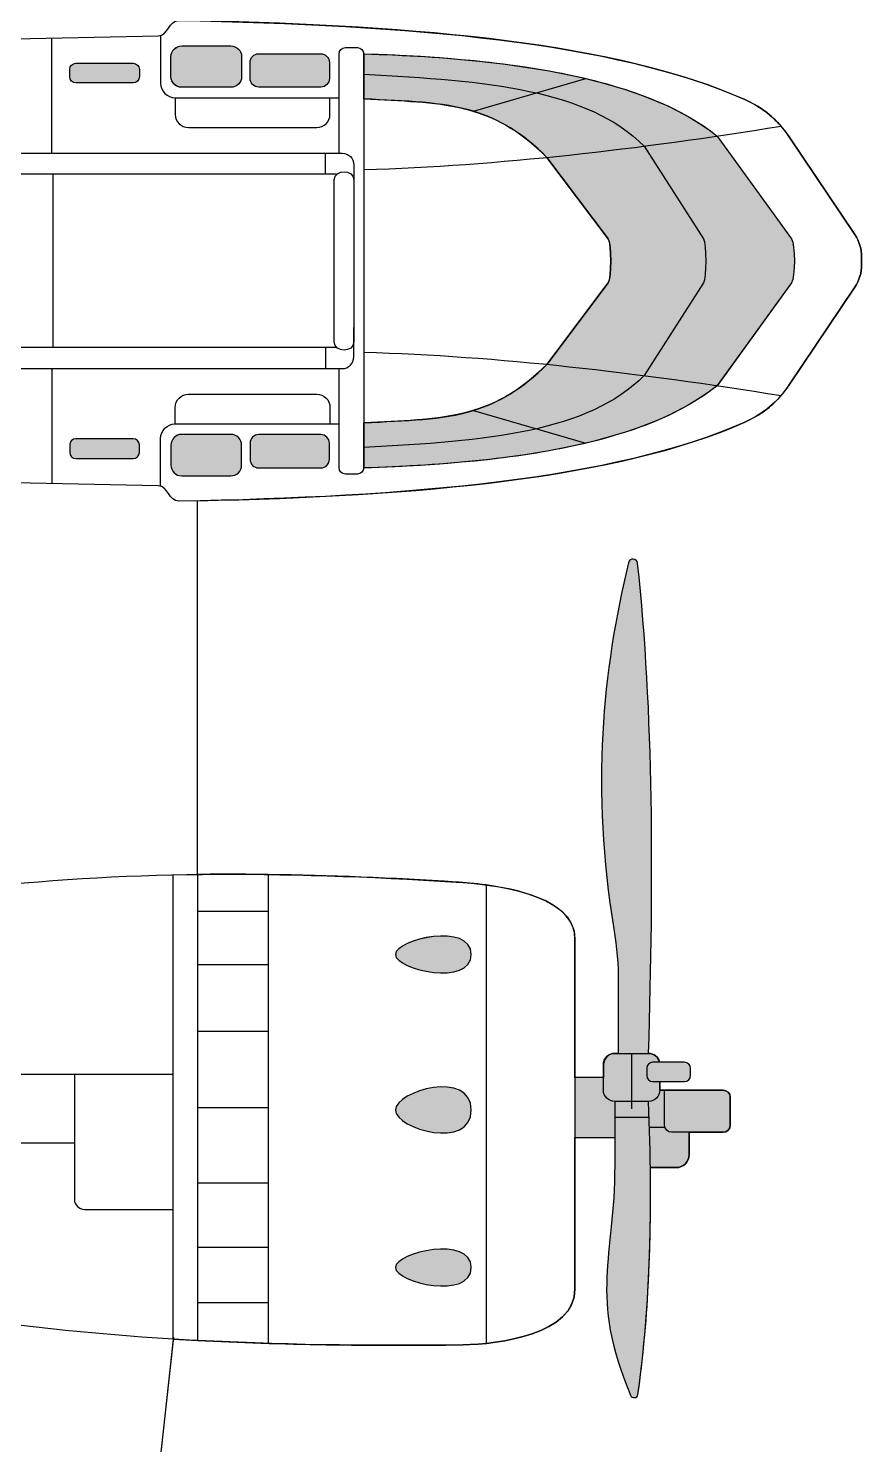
# Model space of a CAD drawing. Extents: x 54 to 366, y 42 to 297.
# Drawn here: x 150.63 to 173.97, y 105.65 to 145.31 of the extents above; entities that cross this region are included whole.
import ezdxf

# ---------------------------------------------------------------- set-up
doc = ezdxf.new("R2010")
doc.units = 0
doc.header["$MEASUREMENT"] = 0
doc.layers.add('4-VIEW', color=7, linetype='CONTINUOUS')
doc.layers.add('SOLIDS', color=7, linetype='CONTINUOUS')

msp = doc.modelspace()

# ---------------------------------------------------------------- hatches: boundary and pattern name
at = {"layer": 'SOLIDS'}
h = msp.add_hatch(color=255, dxfattribs=at)
edge = h.paths.add_edge_path()
edge.add_spline(control_points=[(156.298, 144.821), (156.298, 144.821), (154.926, 144.821), (154.926, 144.821), (154.76, 144.821), (154.623, 144.685), (154.623, 144.518), (154.623, 144.518), (154.623, 143.963), (154.623, 143.963), (154.623, 143.796), (154.76, 143.66), (154.926, 143.66), (154.926, 143.66), (156.298, 143.66), (156.298, 143.66), (156.465, 143.66), (156.603, 143.796), (156.603, 143.963), (156.603, 143.963), (156.603, 144.518), (156.603, 144.518), (156.603, 144.685), (156.465, 144.821), (156.298, 144.821)], knot_values=[0, 0, 0, 0, 1, 1, 1, 2, 2, 2, 3, 3, 3, 4, 4, 4, 5, 5, 5, 6, 6, 6, 7, 7, 7, 8, 8, 8, 8], degree=3, periodic=1)
h = msp.add_hatch(color=255, dxfattribs=at)
edge = h.paths.add_edge_path()
edge.add_spline(control_points=[(158.819, 144.599), (158.819, 144.599), (157.083, 144.599), (157.083, 144.599), (156.949, 144.599), (156.839, 144.489), (156.839, 144.355), (156.839, 144.355), (156.839, 143.91), (156.839, 143.91), (156.839, 143.776), (156.949, 143.667), (157.083, 143.667), (157.083, 143.667), (158.819, 143.667), (158.819, 143.667), (158.953, 143.667), (159.063, 143.776), (159.063, 143.91), (159.063, 143.91), (159.063, 144.355), (159.063, 144.355), (159.063, 144.489), (158.953, 144.599), (158.819, 144.599)], knot_values=[0, 0, 0, 0, 1, 1, 1, 2, 2, 2, 3, 3, 3, 4, 4, 4, 5, 5, 5, 6, 6, 6, 7, 7, 7, 8, 8, 8, 8], degree=3, periodic=1)
h = msp.add_hatch(color=255, dxfattribs=at)
edge = h.paths.add_edge_path()
edge.add_spline(control_points=[(160.024, 133.576), (160.024, 133.576), (160.024, 133.002), (160.024, 133.002), (162.361, 133.072), (164.48, 133.275), (166.244, 133.695), (167.757, 134.056), (169.009, 134.575), (169.918, 135.305), (169.918, 135.305), (171.999, 138.185), (171.999, 138.185), (172.109, 138.337), (172.109, 139.263), (171.999, 139.415), (171.999, 139.415), (169.918, 142.295), (169.918, 142.295), (169.009, 143.025), (167.757, 143.545), (166.244, 143.905), (164.48, 144.325), (162.361, 144.529), (160.024, 144.598), (160.024, 144.598), (160.024, 144.025), (160.024, 144.025), (160.024, 144.025), (160.024, 143.336), (160.024, 143.336), (161.22, 143.272), (162.195, 143.262), (163.095, 142.989), (163.095, 142.989), (163.095, 142.989), (163.095, 142.989), (163.803, 142.773), (164.465, 142.395), (165.152, 141.698), (165.152, 141.698), (166.87, 139.415), (166.87, 139.415), (166.963, 139.292), (166.963, 138.308), (166.87, 138.185), (166.87, 138.185), (165.152, 135.902), (165.152, 135.902), (164.465, 135.206), (163.803, 134.828), (163.096, 134.612), (163.096, 134.612), (163.095, 134.612), (163.095, 134.612), (162.195, 134.338), (161.22, 134.329), (160.024, 134.265), (160.024, 134.265), (160.024, 133.576), (160.024, 133.576)], knot_values=[0, 0, 0, 0, 1, 1, 1, 2, 2, 2, 3, 3, 3, 4, 4, 4, 5, 5, 5, 6, 6, 6, 7, 7, 7, 8, 8, 8, 9, 9, 9, 10, 10, 10, 11, 11, 11, 12, 12, 12, 13, 13, 13, 14, 14, 14, 15, 15, 15, 16, 16, 16, 17, 17, 17, 18, 18, 18, 19, 19, 19, 20, 20, 20, 20], degree=3, periodic=1)
h = msp.add_hatch(color=255, dxfattribs=at)
edge = h.paths.add_edge_path()
edge.add_spline(control_points=[(153.568, 144.335), (153.568, 144.335), (151.961, 144.335), (151.961, 144.335), (151.866, 144.335), (151.789, 144.257), (151.789, 144.163), (151.789, 144.163), (151.789, 143.954), (151.789, 143.954), (151.789, 143.86), (151.866, 143.783), (151.961, 143.783), (151.961, 143.783), (153.568, 143.783), (153.568, 143.783), (153.663, 143.783), (153.74, 143.86), (153.74, 143.954), (153.74, 143.954), (153.74, 144.163), (153.74, 144.163), (153.74, 144.257), (153.663, 144.335), (153.568, 144.335)], knot_values=[0, 0, 0, 0, 1, 1, 1, 2, 2, 2, 3, 3, 3, 4, 4, 4, 5, 5, 5, 6, 6, 6, 7, 7, 7, 8, 8, 8, 8], degree=3, periodic=1)
h = msp.add_hatch(color=255, dxfattribs=at)
edge = h.paths.add_edge_path()
edge.add_spline(control_points=[(153.568, 133.265), (153.568, 133.265), (151.961, 133.265), (151.961, 133.265), (151.866, 133.265), (151.789, 133.343), (151.789, 133.437), (151.789, 133.437), (151.789, 133.646), (151.789, 133.646), (151.789, 133.741), (151.866, 133.818), (151.961, 133.818), (151.961, 133.818), (153.568, 133.818), (153.568, 133.818), (153.663, 133.818), (153.74, 133.741), (153.74, 133.646), (153.74, 133.646), (153.74, 133.437), (153.74, 133.437), (153.74, 133.343), (153.663, 133.265), (153.568, 133.265)], knot_values=[0, 0, 0, 0, 1, 1, 1, 2, 2, 2, 3, 3, 3, 4, 4, 4, 5, 5, 5, 6, 6, 6, 7, 7, 7, 8, 8, 8, 8], degree=3, periodic=1)
h = msp.add_hatch(color=255, dxfattribs=at)
edge = h.paths.add_edge_path()
edge.add_spline(control_points=[(156.298, 132.779), (156.298, 132.779), (154.926, 132.779), (154.926, 132.779), (154.76, 132.779), (154.623, 132.915), (154.623, 133.083), (154.623, 133.083), (154.623, 133.637), (154.623, 133.637), (154.623, 133.804), (154.76, 133.94), (154.926, 133.94), (154.926, 133.94), (156.298, 133.94), (156.298, 133.94), (156.465, 133.94), (156.603, 133.804), (156.603, 133.637), (156.603, 133.637), (156.603, 133.083), (156.603, 133.083), (156.603, 132.915), (156.465, 132.779), (156.298, 132.779)], knot_values=[0, 0, 0, 0, 1, 1, 1, 2, 2, 2, 3, 3, 3, 4, 4, 4, 5, 5, 5, 6, 6, 6, 7, 7, 7, 8, 8, 8, 8], degree=3, periodic=1)
h = msp.add_hatch(color=255, dxfattribs=at)
edge = h.paths.add_edge_path()
edge.add_spline(control_points=[(158.819, 133.001), (158.819, 133.001), (157.083, 133.001), (157.083, 133.001), (156.949, 133.001), (156.839, 133.111), (156.839, 133.245), (156.839, 133.245), (156.839, 133.69), (156.839, 133.69), (156.839, 133.824), (156.949, 133.934), (157.083, 133.934), (157.083, 133.934), (158.819, 133.934), (158.819, 133.934), (158.953, 133.934), (159.063, 133.824), (159.063, 133.69), (159.063, 133.69), (159.063, 133.245), (159.063, 133.245), (159.063, 133.111), (158.953, 133.001), (158.819, 133.001)], knot_values=[0, 0, 0, 0, 1, 1, 1, 2, 2, 2, 3, 3, 3, 4, 4, 4, 5, 5, 5, 6, 6, 6, 7, 7, 7, 8, 8, 8, 8], degree=3, periodic=1)
h = msp.add_hatch(color=252, dxfattribs=at)
edge = h.paths.add_edge_path()
edge.add_spline(control_points=[(167.051, 114.255), (167.051, 114.255), (165.939, 114.255), (165.939, 114.255), (165.939, 114.255), (165.939, 115.934), (165.939, 115.934), (165.939, 115.934), (166.736, 115.934), (166.736, 115.934), (166.736, 115.934), (166.736, 116.293), (166.736, 116.293), (166.736, 116.467), (166.878, 116.608), (167.051, 116.608), (167.051, 116.608), (167.152, 116.608), (167.152, 116.608), (167.152, 116.608), (167.152, 118.572), (167.152, 118.572), (167.152, 119.107), (167.114, 119.563), (167.027, 120.091), (166.377, 124.023), (166.709, 127.314), (167.436, 130.347), (167.47, 130.489), (167.677, 130.475), (167.693, 130.331), (168.142, 126.182), (168.148, 121.491), (167.998, 116.608), (168.149, 116.608), (168.277, 116.5), (168.307, 116.357), (168.307, 116.357), (169.009, 116.357), (169.009, 116.357), (169.1, 116.357), (169.174, 116.284), (169.174, 116.193), (169.174, 116.193), (169.174, 115.985), (169.174, 115.985), (169.174, 115.894), (169.1, 115.82), (169.009, 115.82), (169.009, 115.82), (168.314, 115.82), (168.314, 115.82), (168.314, 115.82), (168.314, 115.575), (168.314, 115.575), (168.314, 115.575), (168.449, 115.575), (168.449, 115.575), (168.449, 115.575), (170.091, 115.575), (170.091, 115.575), (170.198, 115.575), (170.286, 115.488), (170.286, 115.38), (170.286, 115.38), (170.286, 114.595), (170.286, 114.595), (170.286, 114.487), (170.198, 114.399), (170.091, 114.399), (170.091, 114.399), (169.138, 114.399), (169.138, 114.399), (169.138, 114.399), (169.138, 113.778), (169.138, 113.778), (169.138, 113.575), (168.973, 113.409), (168.769, 113.409), (168.769, 113.409), (168.049, 113.409), (168.049, 113.409), (168.078, 111.147), (167.982, 109.011), (167.701, 107.059), (167.685, 106.948), (167.535, 106.934), (167.491, 107.037), (166.32, 109.832), (167.051, 110.876), (167.051, 113.472), (167.051, 113.472), (167.051, 114.255), (167.051, 114.255)], knot_values=[0, 0, 0, 0, 1, 1, 1, 2, 2, 2, 3, 3, 3, 4, 4, 4, 5, 5, 5, 6, 6, 6, 7, 7, 7, 8, 8, 8, 9, 9, 9, 10, 10, 10, 11, 11, 11, 12, 12, 12, 13, 13, 13, 14, 14, 14, 15, 15, 15, 16, 16, 16, 17, 17, 17, 18, 18, 18, 19, 19, 19, 20, 20, 20, 21, 21, 21, 22, 22, 22, 23, 23, 23, 24, 24, 24, 25, 25, 25, 26, 26, 26, 27, 27, 27, 28, 28, 28, 29, 29, 29, 30, 30, 30, 31, 31, 31, 31], degree=3, periodic=1)
h = msp.add_hatch(color=252, dxfattribs=at)
edge = h.paths.add_edge_path()
edge.add_spline(control_points=[(163.034, 119.377), (163.034, 118.469), (160.911, 118.95), (160.911, 119.377), (160.911, 119.804), (163.034, 120.286), (163.034, 119.377)], knot_values=[0, 0, 0, 0, 1, 1, 1, 2, 2, 2, 2], degree=3, periodic=1)
h = msp.add_hatch(color=252, dxfattribs=at)
edge = h.paths.add_edge_path()
edge.add_spline(control_points=[(163.034, 115.023), (163.034, 113.887), (160.911, 114.489), (160.911, 115.023), (160.911, 115.557), (163.034, 116.159), (163.034, 115.023)], knot_values=[0, 0, 0, 0, 1, 1, 1, 2, 2, 2, 2], degree=3, periodic=1)
h = msp.add_hatch(color=252, dxfattribs=at)
edge = h.paths.add_edge_path()
edge.add_spline(control_points=[(163.034, 110.612), (163.034, 109.702), (160.911, 110.184), (160.911, 110.612), (160.911, 111.038), (163.034, 111.52), (163.034, 110.612)], knot_values=[0, 0, 0, 0, 1, 1, 1, 2, 2, 2, 2], degree=3, periodic=1)

# ---------------------------------------------------------------- linework, layer by layer
at = {"layer": '4-VIEW', "color": 7}
for points in [[(151.287, 141.817), (151.287, 145.037)], [(163.095, 142.989), (166.244, 143.905)], [(158.955, 141.225), (158.955, 141.817)], [(151.315, 141.225), (151.315, 136.376)], [(158.955, 136.376), (158.955, 135.783)], [(151.287, 135.783), (151.287, 132.563)], [(163.095, 134.612), (166.244, 133.695)], [(155.366, 121.618), (155.366, 132.077)], [(154.678, 121.607), (154.678, 108.609)], [(155.366, 121.618), (155.366, 108.564)], [(157.345, 121.616), (157.345, 108.488)], [(163.456, 121.323), (163.456, 108.496)], [(155.366, 120.589), (157.345, 120.589)], [(155.366, 119.097), (157.345, 119.097)], [(155.366, 117.232), (157.345, 117.232)], [(167.524, 116.609), (167.524, 115.059)], [(166.735, 115.934), (165.939, 115.934)], [(155.366, 115.091), (157.345, 115.091)], [(168.015, 114.809), (167.051, 114.809)], [(165.939, 114.256), (167.051, 114.256)], [(168.023, 114.537), (168.451, 114.537)], [(155.366, 112.985), (157.345, 112.985)], [(155.366, 111.178), (157.345, 111.178)], [(155.366, 109.628), (157.345, 109.628)], [(150.692, 72.174), (154.706, 108.663)]]:
    msp.add_lwpolyline(points, dxfattribs=at)
for points, knots in [([(173.966, 138.8), (173.966, 138.8), (173.966, 138.898), (173.966, 138.898), (173.966, 139.136), (173.903, 139.341), (173.771, 139.539), (173.771, 139.539), (171.932, 142.275), (171.932, 142.275), (171.611, 142.753), (171.218, 143.084), (170.691, 143.318), (167.037, 144.943), (161.267, 145.413), (154.847, 145.53), (154.553, 145.535), (154.556, 145.105), (154.268, 145.1), (154.268, 145.1), (109.059, 144.155), (109.059, 144.155), (109.059, 144.155), (78.138, 141.221), (78.138, 141.221), (77.817, 141.19), (77.545, 141.13), (77.241, 141.023), (74.008, 139.884), (63.687, 139.516), (54.159, 139.127), (53.864, 139.115), (53.864, 138.485), (54.159, 138.473), (63.687, 138.085), (74.008, 137.717), (77.241, 136.577), (77.545, 136.47), (77.817, 136.41), (78.138, 136.38), (78.138, 136.38), (109.059, 133.446), (109.059, 133.446), (109.059, 133.446), (154.268, 132.501), (154.268, 132.501), (154.556, 132.495), (154.553, 132.066), (154.847, 132.07), (161.267, 132.187), (167.037, 132.658), (170.691, 134.283), (171.218, 134.516), (171.611, 134.847), (171.932, 135.325), (171.932, 135.325), (173.771, 138.062), (173.771, 138.062), (173.903, 138.259), (173.966, 138.464), (173.966, 138.703), (173.966, 138.703), (173.966, 138.8), (173.966, 138.8)], [0, 0, 0, 0, 1, 1, 1, 2, 2, 2, 3, 3, 3, 4, 4, 4, 5, 5, 5, 6, 6, 6, 7, 7, 7, 8, 8, 8, 9, 9, 9, 10, 10, 10, 11, 11, 11, 12, 12, 12, 13, 13, 13, 14, 14, 14, 15, 15, 15, 16, 16, 16, 17, 17, 17, 18, 18, 18, 19, 19, 19, 20, 20, 20, 21, 21, 21, 21]), ([(154.333, 145.1), (154.333, 145.1), (154.333, 143.777), (154.333, 143.777), (154.333, 143.551), (154.518, 143.366), (154.745, 143.366), (154.745, 143.366), (159.335, 143.366), (159.335, 143.366)], [0, 0, 0, 0, 1, 1, 1, 2, 2, 2, 3, 3, 3, 3]), ([(156.602, 143.963), (156.602, 143.963), (156.602, 144.518), (156.602, 144.518), (156.602, 144.685), (156.465, 144.821), (156.298, 144.821), (156.298, 144.821), (154.926, 144.821), (154.926, 144.821), (154.759, 144.821), (154.622, 144.685), (154.622, 144.518), (154.622, 144.518), (154.622, 143.963), (154.622, 143.963), (154.622, 143.796), (154.759, 143.66), (154.926, 143.66), (154.926, 143.66), (156.298, 143.66), (156.298, 143.66), (156.465, 143.66), (156.602, 143.796), (156.602, 143.963), (156.602, 143.963), (156.602, 143.963), (156.602, 143.963)], [0, 0, 0, 0, 1, 1, 1, 2, 2, 2, 3, 3, 3, 4, 4, 4, 5, 5, 5, 6, 6, 6, 7, 7, 7, 8, 8, 8, 9, 9, 9, 9]), ([(159.335, 141.817), (159.335, 141.817), (159.335, 144.599), (159.335, 144.599), (159.335, 144.694), (159.414, 144.772), (159.509, 144.772), (159.509, 144.772), (159.85, 144.772), (159.85, 144.772), (159.946, 144.772), (160.024, 144.694), (160.024, 144.599), (160.024, 144.599), (160.024, 133.002), (160.024, 133.002), (160.024, 132.907), (159.946, 132.828), (159.85, 132.828), (159.85, 132.828), (159.509, 132.828), (159.509, 132.828), (159.414, 132.828), (159.335, 132.907), (159.335, 133.002), (159.335, 133.002), (159.335, 135.783), (159.335, 135.783)], [0, 0, 0, 0, 1, 1, 1, 2, 2, 2, 3, 3, 3, 4, 4, 4, 5, 5, 5, 6, 6, 6, 7, 7, 7, 8, 8, 8, 9, 9, 9, 9]), ([(159.063, 143.911), (159.063, 143.911), (159.063, 144.355), (159.063, 144.355), (159.063, 144.489), (158.953, 144.599), (158.819, 144.599), (158.819, 144.599), (157.083, 144.599), (157.083, 144.599), (156.949, 144.599), (156.839, 144.489), (156.839, 144.355), (156.839, 144.355), (156.839, 143.911), (156.839, 143.911), (156.839, 143.777), (156.949, 143.667), (157.083, 143.667), (157.083, 143.667), (158.819, 143.667), (158.819, 143.667), (158.953, 143.667), (159.063, 143.777), (159.063, 143.911), (159.063, 143.911), (159.063, 143.911), (159.063, 143.911)], [0, 0, 0, 0, 1, 1, 1, 2, 2, 2, 3, 3, 3, 4, 4, 4, 5, 5, 5, 6, 6, 6, 7, 7, 7, 8, 8, 8, 9, 9, 9, 9]), ([(160.024, 144.599), (164.365, 144.47), (167.95, 143.877), (169.918, 142.295), (169.918, 142.295), (171.999, 139.416), (171.999, 139.416), (172.109, 139.263), (172.109, 138.337), (171.999, 138.185), (171.999, 138.185), (169.918, 135.306), (169.918, 135.306), (167.95, 133.723), (164.365, 133.131), (160.024, 133.002)], [0, 0, 0, 0, 1, 1, 1, 2, 2, 2, 3, 3, 3, 4, 4, 4, 5, 5, 5, 5]), ([(153.74, 143.954), (153.74, 143.954), (153.74, 144.163), (153.74, 144.163), (153.74, 144.257), (153.663, 144.335), (153.568, 144.335), (153.568, 144.335), (151.961, 144.335), (151.961, 144.335), (151.866, 144.335), (151.789, 144.257), (151.789, 144.163), (151.789, 144.163), (151.789, 143.954), (151.789, 143.954), (151.789, 143.86), (151.866, 143.783), (151.961, 143.783), (151.961, 143.783), (153.568, 143.783), (153.568, 143.783), (153.663, 143.783), (153.74, 143.86), (153.74, 143.954), (153.74, 143.954), (153.74, 143.954), (153.74, 143.954)], [0, 0, 0, 0, 1, 1, 1, 2, 2, 2, 3, 3, 3, 4, 4, 4, 5, 5, 5, 6, 6, 6, 7, 7, 7, 8, 8, 8, 9, 9, 9, 9]), ([(160.024, 144.025), (163.472, 143.851), (166.313, 143.595), (167.876, 142.012), (167.876, 142.012), (169.533, 139.416), (169.533, 139.416), (169.623, 139.276), (169.623, 138.325), (169.533, 138.185), (169.533, 138.185), (167.876, 135.589), (167.876, 135.589), (166.313, 134.006), (163.472, 133.749), (160.024, 133.576)], [0, 0, 0, 0, 1, 1, 1, 2, 2, 2, 3, 3, 3, 4, 4, 4, 5, 5, 5, 5]), ([(154.745, 143.366), (154.745, 143.366), (154.745, 142.902), (154.745, 142.902), (154.745, 142.699), (154.911, 142.533), (155.114, 142.533), (155.114, 142.533), (158.708, 142.533), (158.708, 142.533), (158.911, 142.533), (159.077, 142.699), (159.077, 142.902), (159.077, 142.902), (159.077, 143.366), (159.077, 143.366)], [0, 0, 0, 0, 1, 1, 1, 2, 2, 2, 3, 3, 3, 4, 4, 4, 5, 5, 5, 5]), ([(160.024, 143.336), (162.16, 143.222), (163.589, 143.282), (165.152, 141.698), (165.152, 141.698), (166.869, 139.416), (166.869, 139.416), (166.963, 139.292), (166.963, 138.309), (166.869, 138.185), (166.869, 138.185), (165.152, 135.902), (165.152, 135.902), (163.589, 134.319), (162.16, 134.379), (160.024, 134.265)], [0, 0, 0, 0, 1, 1, 1, 2, 2, 2, 3, 3, 3, 4, 4, 4, 5, 5, 5, 5]), ([(159.265, 141.225), (159.265, 141.225), (142.386, 141.225), (142.386, 141.225), (142.302, 141.225), (142.234, 141.293), (142.234, 141.376), (142.234, 141.376), (142.234, 141.665), (142.234, 141.665), (142.234, 141.749), (142.302, 141.817), (142.386, 141.817), (142.386, 141.817), (159.419, 141.817), (159.419, 141.817), (159.599, 141.817), (159.744, 141.671), (159.744, 141.492), (159.744, 141.492), (159.744, 140.669), (159.744, 140.669)], [0, 0, 0, 0, 1, 1, 1, 2, 2, 2, 3, 3, 3, 4, 4, 4, 5, 5, 5, 6, 6, 6, 7, 7, 7, 7]), ([(159.744, 141.074), (159.744, 141.372), (159.199, 141.372), (159.199, 141.073), (159.199, 141.073), (159.199, 136.528), (159.199, 136.528), (159.199, 136.229), (159.744, 136.229), (159.744, 136.527), (159.744, 136.527), (159.744, 141.074), (159.744, 141.074), (159.744, 141.074), (159.744, 141.074), (159.744, 141.074)], [0, 0, 0, 0, 1, 1, 1, 2, 2, 2, 3, 3, 3, 4, 4, 4, 5, 5, 5, 5]), ([(159.265, 136.376), (159.265, 136.376), (142.386, 136.376), (142.386, 136.376), (142.302, 136.376), (142.234, 136.308), (142.234, 136.224), (142.234, 136.224), (142.234, 135.936), (142.234, 135.936), (142.234, 135.852), (142.302, 135.783), (142.386, 135.783), (142.386, 135.783), (159.419, 135.783), (159.419, 135.783), (159.599, 135.783), (159.744, 135.929), (159.744, 136.109), (159.744, 136.109), (159.744, 136.931), (159.744, 136.931)], [0, 0, 0, 0, 1, 1, 1, 2, 2, 2, 3, 3, 3, 4, 4, 4, 5, 5, 5, 6, 6, 6, 7, 7, 7, 7]), ([(154.745, 134.235), (154.745, 134.235), (154.745, 134.698), (154.745, 134.698), (154.745, 134.902), (154.911, 135.067), (155.114, 135.067), (155.114, 135.067), (158.708, 135.067), (158.708, 135.067), (158.911, 135.067), (159.077, 134.902), (159.077, 134.698), (159.077, 134.698), (159.077, 134.235), (159.077, 134.235)], [0, 0, 0, 0, 1, 1, 1, 2, 2, 2, 3, 3, 3, 4, 4, 4, 5, 5, 5, 5]), ([(154.333, 132.501), (154.333, 132.501), (154.333, 133.823), (154.333, 133.823), (154.333, 134.05), (154.518, 134.235), (154.745, 134.235), (154.745, 134.235), (159.335, 134.235), (159.335, 134.235)], [0, 0, 0, 0, 1, 1, 1, 2, 2, 2, 3, 3, 3, 3]), ([(153.74, 133.646), (153.74, 133.646), (153.74, 133.438), (153.74, 133.438), (153.74, 133.343), (153.663, 133.266), (153.568, 133.266), (153.568, 133.266), (151.961, 133.266), (151.961, 133.266), (151.866, 133.266), (151.789, 133.343), (151.789, 133.438), (151.789, 133.438), (151.789, 133.646), (151.789, 133.646), (151.789, 133.741), (151.866, 133.818), (151.961, 133.818), (151.961, 133.818), (153.568, 133.818), (153.568, 133.818), (153.663, 133.818), (153.74, 133.741), (153.74, 133.646), (153.74, 133.646), (153.74, 133.646), (153.74, 133.646)], [0, 0, 0, 0, 1, 1, 1, 2, 2, 2, 3, 3, 3, 4, 4, 4, 5, 5, 5, 6, 6, 6, 7, 7, 7, 8, 8, 8, 9, 9, 9, 9]), ([(156.602, 133.637), (156.602, 133.637), (156.602, 133.082), (156.602, 133.082), (156.602, 132.915), (156.465, 132.779), (156.298, 132.779), (156.298, 132.779), (154.926, 132.779), (154.926, 132.779), (154.759, 132.779), (154.622, 132.915), (154.622, 133.082), (154.622, 133.082), (154.622, 133.637), (154.622, 133.637), (154.622, 133.804), (154.759, 133.941), (154.926, 133.941), (154.926, 133.941), (156.298, 133.941), (156.298, 133.941), (156.465, 133.941), (156.602, 133.804), (156.602, 133.637), (156.602, 133.637), (156.602, 133.637), (156.602, 133.637)], [0, 0, 0, 0, 1, 1, 1, 2, 2, 2, 3, 3, 3, 4, 4, 4, 5, 5, 5, 6, 6, 6, 7, 7, 7, 8, 8, 8, 9, 9, 9, 9]), ([(159.063, 133.69), (159.063, 133.69), (159.063, 133.245), (159.063, 133.245), (159.063, 133.111), (158.953, 133.001), (158.819, 133.001), (158.819, 133.001), (157.083, 133.001), (157.083, 133.001), (156.949, 133.001), (156.839, 133.111), (156.839, 133.245), (156.839, 133.245), (156.839, 133.69), (156.839, 133.69), (156.839, 133.824), (156.949, 133.934), (157.083, 133.934), (157.083, 133.934), (158.819, 133.934), (158.819, 133.934), (158.953, 133.934), (159.063, 133.824), (159.063, 133.69), (159.063, 133.69), (159.063, 133.69), (159.063, 133.69)], [0, 0, 0, 0, 1, 1, 1, 2, 2, 2, 3, 3, 3, 4, 4, 4, 5, 5, 5, 6, 6, 6, 7, 7, 7, 8, 8, 8, 9, 9, 9, 9]), ([(167.998, 116.609), (168.148, 121.491), (168.142, 126.182), (167.693, 130.331), (167.677, 130.475), (167.47, 130.489), (167.436, 130.348), (166.709, 127.314), (166.377, 124.023), (167.026, 120.092), (167.114, 119.563), (167.151, 119.107), (167.151, 118.572), (167.151, 118.572), (167.151, 116.609), (167.151, 116.609)], [0, 0, 0, 0, 1, 1, 1, 2, 2, 2, 3, 3, 3, 4, 4, 4, 5, 5, 5, 5]), ([(138.795, 112.506), (143.403, 109.413), (151.993, 108.294), (162.812, 108.446), (163.789, 108.461), (165.939, 108.732), (165.939, 110.013), (165.939, 110.013), (165.939, 119.81), (165.939, 119.81), (165.939, 121.101), (163.591, 121.343), (162.607, 121.406), (152.868, 122.03), (143.92, 121.451), (138.612, 117.828), (136.307, 116.255), (136.621, 113.966), (138.795, 112.506), (138.795, 112.506), (138.795, 112.506), (138.795, 112.506)], [0, 0, 0, 0, 1, 1, 1, 2, 2, 2, 3, 3, 3, 4, 4, 4, 5, 5, 5, 6, 6, 6, 7, 7, 7, 7]), ([(163.034, 119.377), (163.034, 118.469), (160.911, 118.951), (160.911, 119.377), (160.911, 119.804), (163.034, 120.287), (163.034, 119.377), (163.034, 119.377), (163.034, 119.377), (163.034, 119.377)], [0, 0, 0, 0, 1, 1, 1, 2, 2, 2, 3, 3, 3, 3]), ([(168.313, 115.82), (168.313, 115.82), (168.313, 115.575), (168.313, 115.575), (168.313, 115.402), (168.171, 115.26), (167.998, 115.26), (167.998, 115.26), (167.051, 115.26), (167.051, 115.26), (166.878, 115.26), (166.735, 115.402), (166.735, 115.575), (166.735, 115.575), (166.735, 116.293), (166.735, 116.293), (166.735, 116.467), (166.878, 116.609), (167.051, 116.609), (167.051, 116.609), (167.998, 116.609), (167.998, 116.609), (168.149, 116.609), (168.277, 116.501), (168.307, 116.358)], [0, 0, 0, 0, 1, 1, 1, 2, 2, 2, 3, 3, 3, 4, 4, 4, 5, 5, 5, 6, 6, 6, 7, 7, 7, 8, 8, 8, 8]), ([(169.174, 116.192), (169.174, 116.192), (169.174, 115.985), (169.174, 115.985), (169.174, 115.894), (169.1, 115.82), (169.009, 115.82), (169.009, 115.82), (168.113, 115.82), (168.113, 115.82), (168.022, 115.82), (167.947, 115.894), (167.947, 115.985), (167.947, 115.985), (167.947, 116.192), (167.947, 116.192), (167.947, 116.283), (168.022, 116.358), (168.113, 116.358), (168.113, 116.358), (169.009, 116.358), (169.009, 116.358), (169.1, 116.358), (169.174, 116.283), (169.174, 116.192), (169.174, 116.192), (169.174, 116.192), (169.174, 116.192)], [0, 0, 0, 0, 1, 1, 1, 2, 2, 2, 3, 3, 3, 4, 4, 4, 5, 5, 5, 6, 6, 6, 7, 7, 7, 8, 8, 8, 9, 9, 9, 9]), ([(151.922, 114.09), (151.922, 114.09), (147.017, 114.09), (147.017, 114.09), (146.921, 114.09), (146.843, 114.168), (146.843, 114.264), (146.843, 114.264), (146.843, 115.853), (146.843, 115.853), (146.843, 115.949), (146.921, 116.027), (147.017, 116.027), (147.017, 116.027), (154.678, 116.027), (154.678, 116.027)], [0, 0, 0, 0, 1, 1, 1, 2, 2, 2, 3, 3, 3, 4, 4, 4, 5, 5, 5, 5]), ([(151.922, 116.027), (151.922, 116.027), (151.922, 112.521), (151.922, 112.521), (151.922, 112.366), (152.049, 112.239), (152.204, 112.239), (152.204, 112.239), (154.678, 112.239), (154.678, 112.239)], [0, 0, 0, 0, 1, 1, 1, 2, 2, 2, 3, 3, 3, 3]), ([(163.034, 115.023), (163.034, 113.887), (160.911, 114.489), (160.911, 115.023), (160.911, 115.557), (163.034, 116.159), (163.034, 115.023), (163.034, 115.023), (163.034, 115.023), (163.034, 115.023)], [0, 0, 0, 0, 1, 1, 1, 2, 2, 2, 3, 3, 3, 3]), ([(168.313, 115.575), (168.313, 115.575), (170.091, 115.575), (170.091, 115.575), (170.198, 115.575), (170.286, 115.488), (170.286, 115.38), (170.286, 115.38), (170.286, 114.595), (170.286, 114.595), (170.286, 114.487), (170.198, 114.4), (170.091, 114.4), (170.091, 114.4), (168.645, 114.4), (168.645, 114.4), (168.537, 114.4), (168.449, 114.487), (168.449, 114.595), (168.449, 114.595), (168.449, 115.575), (168.449, 115.575)], [0, 0, 0, 0, 1, 1, 1, 2, 2, 2, 3, 3, 3, 4, 4, 4, 5, 5, 5, 6, 6, 6, 7, 7, 7, 7]), ([(167.051, 115.26), (167.051, 115.26), (167.051, 113.472), (167.051, 113.472), (167.051, 110.876), (166.32, 109.833), (167.491, 107.037), (167.535, 106.934), (167.685, 106.948), (167.701, 107.059), (168.057, 109.536), (168.116, 112.309), (167.998, 115.26)], [0, 0, 0, 0, 1, 1, 1, 2, 2, 2, 3, 3, 3, 4, 4, 4, 4]), ([(169.138, 114.4), (169.138, 114.4), (169.138, 113.778), (169.138, 113.778), (169.138, 113.575), (168.972, 113.409), (168.769, 113.409), (168.769, 113.409), (168.048, 113.409), (168.048, 113.409)], [0, 0, 0, 0, 1, 1, 1, 2, 2, 2, 3, 3, 3, 3]), ([(163.034, 110.611), (163.034, 109.703), (160.911, 110.184), (160.911, 110.611), (160.911, 111.038), (163.034, 111.52), (163.034, 110.611), (163.034, 110.611), (163.034, 110.611), (163.034, 110.611)], [0, 0, 0, 0, 1, 1, 1, 2, 2, 2, 3, 3, 3, 3])]:
    msp.add_open_spline(points, degree=3, knots=knots, dxfattribs=at)
for points in [[(160.024, 141.357), (163.792, 141.468), (167.71, 141.926), (171.708, 142.572)], [(160.024, 136.244), (163.792, 136.133), (167.71, 135.675), (171.708, 135.028)]]:
    msp.add_open_spline(points, degree=3, dxfattribs=at)
at = {"layer": 'SOLIDS'}
for points, knots in [([(155.366, 155.982), (155.366, 155.982), (155.366, 145.52), (155.366, 145.52), (161.577, 145.387), (167.136, 144.898), (170.691, 143.318), (171.101, 143.136), (171.43, 142.895), (171.708, 142.572), (171.787, 142.479), (171.861, 142.381), (171.933, 142.275), (171.933, 142.275), (173.771, 139.539), (173.771, 139.539), (173.904, 139.341), (173.966, 139.136), (173.966, 138.898), (173.966, 138.898), (173.966, 138.8), (173.966, 138.8), (173.966, 138.8), (173.966, 138.702), (173.966, 138.702), (173.966, 138.465), (173.904, 138.259), (173.771, 138.062), (173.771, 138.062), (171.933, 135.325), (171.933, 135.325), (171.861, 135.219), (171.786, 135.121), (171.708, 135.028), (171.43, 134.705), (171.101, 134.465), (170.691, 134.282), (167.136, 132.702), (161.577, 132.213), (155.366, 132.081), (155.366, 132.081), (155.366, 121.618), (155.366, 121.618), (156.018, 121.626), (156.678, 121.625), (157.345, 121.616), (159.061, 121.594), (160.821, 121.52), (162.607, 121.405), (162.833, 121.391), (163.131, 121.367), (163.456, 121.323), (164.546, 121.176), (165.939, 120.804), (165.939, 119.81), (165.939, 119.81), (165.939, 115.934), (165.939, 115.934), (165.939, 115.934), (166.736, 115.934), (166.736, 115.934), (166.736, 115.934), (166.736, 116.293), (166.736, 116.293), (166.736, 116.466), (166.878, 116.608), (167.051, 116.608), (167.051, 116.608), (167.152, 116.608), (167.152, 116.608), (167.152, 116.608), (167.152, 118.572), (167.152, 118.572), (167.152, 119.107), (167.114, 119.563), (167.027, 120.091), (166.377, 124.023), (166.709, 127.314), (167.436, 130.347), (167.47, 130.489), (167.677, 130.475), (167.693, 130.331), (168.142, 126.182), (168.148, 121.491), (167.998, 116.608), (168.149, 116.608), (168.277, 116.501), (168.307, 116.357), (168.307, 116.357), (169.009, 116.357), (169.009, 116.357), (169.1, 116.357), (169.174, 116.283), (169.174, 116.192), (169.174, 116.192), (169.174, 115.985), (169.174, 115.985), (169.174, 115.894), (169.1, 115.819), (169.009, 115.819), (169.009, 115.819), (168.314, 115.819), (168.314, 115.819), (168.314, 115.819), (168.314, 115.575), (168.314, 115.575), (168.314, 115.575), (168.449, 115.575), (168.449, 115.575), (168.449, 115.575), (170.091, 115.575), (170.091, 115.575), (170.198, 115.575), (170.286, 115.488), (170.286, 115.38), (170.286, 115.38), (170.286, 114.594), (170.286, 114.594), (170.286, 114.487), (170.198, 114.399), (170.091, 114.399), (170.091, 114.399), (169.138, 114.399), (169.138, 114.399), (169.138, 114.399), (169.138, 113.778), (169.138, 113.778), (169.138, 113.575), (168.973, 113.409), (168.769, 113.409), (168.769, 113.409), (168.049, 113.409), (168.049, 113.409), (168.078, 111.147), (167.982, 109.011), (167.701, 107.059), (167.685, 106.947), (167.535, 106.934), (167.491, 107.037), (166.32, 109.832), (167.051, 110.876), (167.051, 113.472), (167.051, 113.472), (167.051, 114.256), (167.051, 114.256), (167.051, 114.256), (165.939, 114.256), (165.939, 114.256), (165.939, 114.256), (165.939, 110.013), (165.939, 110.013), (165.939, 108.731), (163.789, 108.461), (162.812, 108.446), (160.191, 108.41), (157.701, 108.447), (155.366, 108.569), (155.143, 108.581), (154.921, 108.594), (154.7, 108.607), (154.7, 108.607), (154.227, 104.309), (154.227, 104.309), (154.227, 104.309), (153.499, 97.693), (153.499, 97.693), (153.499, 97.693), (153.307, 95.947), (153.307, 95.947), (153.307, 95.947), (153.197, 94.943), (153.197, 94.943), (153.197, 94.943), (152.909, 92.324), (152.909, 92.324), (152.909, 92.324), (151.733, 81.638), (151.733, 81.638), (151.733, 81.638), (151.445, 79.019), (151.445, 79.019), (151.445, 79.019), (151.065, 75.562), (151.065, 75.562), (151.065, 75.562), (150.719, 72.423), (150.719, 72.423), (150.719, 72.423), (150.692, 72.174), (150.692, 72.174), (150.75, 72.18), (150.809, 72.183), (150.867, 72.186), (150.979, 72.191), (151.072, 72.103), (151.072, 71.991), (151.072, 71.991), (151.072, 71.901), (151.072, 71.901), (151.072, 71.901), (151.321, 71.901), (151.321, 71.901), (151.429, 71.901), (151.517, 71.814), (151.517, 71.706), (151.517, 71.706), (151.517, 70.974), (151.517, 70.974), (151.517, 70.866), (151.429, 70.779), (151.321, 70.779), (151.321, 70.779), (151.072, 70.779), (151.072, 70.779), (151.072, 70.779), (151.072, 70.689), (151.072, 70.689), (151.072, 70.576), (150.977, 70.486), (150.864, 70.494), (150.747, 70.502), (150.628, 70.515), (150.511, 70.535), (150.511, 70.535), (150.478, 70.237), (150.478, 70.237), (150.536, 70.243), (150.594, 70.246), (150.652, 70.249), (150.764, 70.254), (150.857, 70.166), (150.857, 70.054), (150.857, 70.054), (150.857, 69.964), (150.857, 69.964), (150.857, 69.964), (151.106, 69.964), (151.106, 69.964), (151.214, 69.964), (151.302, 69.877), (151.302, 69.769), (151.302, 69.769), (151.302, 69.037), (151.302, 69.037), (151.302, 68.929), (151.214, 68.841), (151.106, 68.841), (151.106, 68.841), (150.857, 68.841), (150.857, 68.841), (150.857, 68.841), (150.857, 68.752), (150.857, 68.752), (150.857, 68.638), (150.762, 68.55), (150.649, 68.557), (150.532, 68.564), (150.414, 68.578), (150.298, 68.597), (150.298, 68.597), (149.561, 61.899), (149.561, 61.899), (149.249, 59.063), (148.573, 56.93), (147.656, 55.44), (147.502, 55.19), (147.341, 54.957), (147.174, 54.743), (146.837, 54.311), (146.476, 53.953), (146.094, 53.665), (145.934, 53.544), (145.772, 53.437), (145.606, 53.34), (144.221, 52.54), (142.611, 52.575), (140.976, 53.348), (140.253, 53.69), (139.525, 54.176), (138.81, 54.799), (138.547, 55.026), (138.287, 55.272), (138.029, 55.536), (137.292, 56.289), (136.576, 57.187), (135.9, 58.219), (135.141, 59.379), (134.431, 60.709), (133.799, 62.196), (133.396, 63.144), (133.025, 64.157), (132.692, 65.229), (132.401, 66.168), (132.14, 67.153), (131.913, 68.183), (131.775, 68.808), (131.65, 69.449), (131.539, 70.106), (131.539, 70.106), (131.38, 71.045), (131.38, 71.045), (131.38, 71.045), (130.708, 75.006), (130.708, 75.006), (130.708, 75.006), (130.204, 77.978), (130.204, 77.978), (130.204, 77.978), (129.671, 81.126), (129.671, 81.126), (129.671, 81.126), (129.17, 84.089), (129.17, 84.089), (129.17, 84.089), (128.884, 85.77), (128.884, 85.77), (128.884, 85.77), (127.774, 92.326), (127.774, 92.326), (127.774, 92.326), (126.764, 98.282), (126.764, 98.282), (126.764, 98.282), (125.743, 104.309), (125.743, 104.309), (125.743, 104.309), (124.614, 110.969), (124.614, 110.969), (124.614, 110.969), (124.42, 112.121), (124.42, 112.121), (124.42, 112.121), (122.795, 121.715), (122.795, 121.715), (122.795, 121.715), (122.171, 125.388), (122.171, 125.388), (122.097, 125.828), (122.006, 126.244), (121.899, 126.639), (120.491, 131.833), (116.328, 133.245), (111.01, 133.405), (111.01, 133.405), (111.007, 133.405), (111.007, 133.405), (111.007, 133.405), (110.404, 133.418), (110.404, 133.418), (110.404, 133.418), (109.059, 133.446), (109.059, 133.446), (109.059, 133.446), (78.138, 136.38), (78.138, 136.38), (77.967, 136.396), (77.809, 136.421), (77.654, 136.457), (77.257, 133.112), (77.274, 128.025), (76.595, 123.5), (76.022, 119.686), (74.955, 116.272), (72.729, 114.639), (71.018, 113.384), (69.079, 113.362), (67.264, 114.289), (65.922, 114.973), (64.649, 116.176), (63.585, 117.782), (62.12, 119.991), (61.052, 122.964), (60.749, 126.401), (60.692, 127.05), (60.662, 127.714), (60.662, 128.393), (60.662, 128.393), (60.271, 128.393), (60.271, 128.393), (60.091, 128.393), (59.945, 128.539), (59.945, 128.718), (59.945, 128.718), (59.945, 133.969), (59.945, 133.969), (59.945, 134.55), (60.223, 135.049), (60.718, 135.354), (60.718, 135.354), (61.38, 135.762), (61.38, 135.762), (61.38, 135.762), (64.356, 137.597), (64.356, 137.597), (64.356, 137.597), (64.996, 137.992), (64.996, 137.992), (61.562, 138.179), (57.803, 138.325), (54.16, 138.473), (53.864, 138.485), (53.864, 139.115), (54.16, 139.127), (57.803, 139.276), (61.562, 139.421), (64.996, 139.608), (64.996, 139.608), (64.356, 140.003), (64.356, 140.003), (64.356, 140.003), (61.38, 141.838), (61.38, 141.838), (61.38, 141.838), (60.718, 142.246), (60.718, 142.246), (60.223, 142.551), (59.945, 143.05), (59.945, 143.631), (59.945, 143.631), (59.945, 148.882), (59.945, 148.882), (59.945, 149.062), (60.091, 149.208), (60.271, 149.208), (60.271, 149.208), (60.662, 149.208), (60.662, 149.208), (60.662, 149.887), (60.692, 150.551), (60.749, 151.199), (61.052, 154.636), (62.12, 157.609), (63.584, 159.818), (64.649, 161.424), (65.922, 162.627), (67.263, 163.311), (69.079, 164.239), (71.018, 164.216), (72.729, 162.961), (74.962, 161.323), (76.028, 157.91), (76.598, 154.1), (77.277, 149.57), (77.254, 144.478), (77.659, 141.145), (77.813, 141.18), (77.969, 141.205), (78.138, 141.221), (78.138, 141.221), (109.059, 144.154), (109.059, 144.154), (109.059, 144.154), (110.404, 144.183), (110.404, 144.183), (110.404, 144.183), (110.428, 144.183), (110.428, 144.183), (110.428, 144.183), (110.966, 144.194), (110.966, 144.194), (110.968, 144.194), (110.97, 144.194), (110.972, 144.194), (116.308, 144.348), (120.487, 145.755), (121.899, 150.961), (122.006, 151.356), (122.097, 151.773), (122.171, 152.212), (122.171, 152.212), (122.795, 155.885), (122.795, 155.885), (122.795, 155.885), (124.42, 165.479), (124.42, 165.479), (124.42, 165.479), (124.614, 166.631), (124.614, 166.631), (124.614, 166.631), (125.743, 173.291), (125.743, 173.291), (125.743, 173.291), (126.764, 179.318), (126.764, 179.318), (126.764, 179.318), (127.774, 185.273), (127.774, 185.273), (127.774, 185.273), (128.884, 191.829), (128.884, 191.829), (128.884, 191.829), (129.17, 193.512), (129.17, 193.512), (129.17, 193.512), (129.671, 196.474), (129.671, 196.474), (129.671, 196.474), (130.204, 199.622), (130.204, 199.622), (130.204, 199.622), (130.708, 202.594), (130.708, 202.594), (130.708, 202.594), (131.38, 206.555), (131.38, 206.555), (131.38, 206.555), (131.539, 207.494), (131.539, 207.494), (131.65, 208.151), (131.775, 208.793), (131.913, 209.418), (132.14, 210.447), (132.401, 211.432), (132.692, 212.371), (133.025, 213.444), (133.396, 214.456), (133.799, 215.404), (134.431, 216.891), (135.141, 218.221), (135.9, 219.381), (136.577, 220.414), (137.293, 221.311), (138.029, 222.064), (138.287, 222.328), (138.547, 222.574), (138.81, 222.802), (139.526, 223.424), (140.253, 223.91), (140.976, 224.252), (142.611, 225.025), (144.221, 225.06), (145.606, 224.259), (145.772, 224.163), (145.934, 224.055), (146.094, 223.935), (146.476, 223.647), (146.837, 223.289), (147.174, 222.858), (147.341, 222.643), (147.502, 222.411), (147.656, 222.16), (148.573, 220.671), (149.249, 218.538), (149.561, 215.701), (149.561, 215.701), (150.298, 209.002), (150.298, 209.002), (150.414, 209.022), (150.532, 209.036), (150.649, 209.043), (150.762, 209.051), (150.857, 208.962), (150.857, 208.848), (150.857, 208.848), (150.857, 208.758), (150.857, 208.758), (150.857, 208.758), (151.106, 208.758), (151.106, 208.758), (151.214, 208.758), (151.302, 208.671), (151.302, 208.563), (151.302, 208.563), (151.302, 207.831), (151.302, 207.831), (151.302, 207.724), (151.214, 207.636), (151.106, 207.636), (151.106, 207.636), (150.857, 207.636), (150.857, 207.636), (150.857, 207.636), (150.857, 207.546), (150.857, 207.546), (150.857, 207.434), (150.764, 207.346), (150.652, 207.351), (150.594, 207.354), (150.536, 207.358), (150.478, 207.363), (150.478, 207.363), (150.511, 207.065), (150.511, 207.065), (150.628, 207.086), (150.747, 207.099), (150.864, 207.107), (150.977, 207.114), (151.072, 207.025), (151.072, 206.911), (151.072, 206.911), (151.072, 206.822), (151.072, 206.822), (151.072, 206.822), (151.321, 206.822), (151.321, 206.822), (151.429, 206.822), (151.517, 206.734), (151.517, 206.626), (151.517, 206.626), (151.517, 205.894), (151.517, 205.894), (151.517, 205.787), (151.429, 205.699), (151.321, 205.699), (151.321, 205.699), (151.072, 205.699), (151.072, 205.699), (151.072, 205.699), (151.072, 205.609), (151.072, 205.609), (151.072, 205.497), (150.979, 205.409), (150.867, 205.414), (150.809, 205.417), (150.75, 205.421), (150.692, 205.427), (150.692, 205.427), (150.719, 205.178), (150.719, 205.178), (150.719, 205.178), (151.065, 202.038), (151.065, 202.038), (151.065, 202.038), (151.445, 198.58), (151.445, 198.58), (151.445, 198.58), (151.733, 195.961), (151.733, 195.961), (151.733, 195.961), (152.909, 185.275), (152.909, 185.275), (152.909, 185.275), (153.197, 182.657), (153.197, 182.657), (153.197, 182.657), (153.307, 181.654), (153.307, 181.654), (153.307, 181.654), (153.499, 179.908), (153.499, 179.908), (153.499, 179.908), (154.227, 173.291), (154.227, 173.291), (154.227, 173.291), (154.7, 168.993), (154.7, 168.993), (154.921, 169.007), (155.143, 169.019), (155.366, 169.031), (157.701, 169.153), (160.191, 169.191), (162.812, 169.154), (163.789, 169.14), (165.939, 168.869), (165.939, 167.588), (165.939, 167.588), (165.939, 163.345), (165.939, 163.345), (165.939, 163.345), (167.051, 163.345), (167.051, 163.345), (167.051, 163.345), (167.051, 164.128), (167.051, 164.128), (167.051, 166.725), (166.32, 167.768), (167.491, 170.563), (167.535, 170.667), (167.685, 170.652), (167.701, 170.541), (167.982, 168.589), (168.078, 166.453), (168.049, 164.191), (168.049, 164.191), (168.769, 164.191), (168.769, 164.191), (168.973, 164.191), (169.138, 164.025), (169.138, 163.822), (169.138, 163.822), (169.138, 163.201), (169.138, 163.201), (169.138, 163.201), (170.091, 163.201), (170.091, 163.201), (170.198, 163.201), (170.286, 163.113), (170.286, 163.005), (170.286, 163.005), (170.286, 162.22), (170.286, 162.22), (170.286, 162.113), (170.198, 162.025), (170.091, 162.025), (170.091, 162.025), (168.449, 162.025), (168.449, 162.025), (168.449, 162.025), (168.314, 162.025), (168.314, 162.025), (168.314, 162.025), (168.314, 161.78), (168.314, 161.78), (168.314, 161.78), (169.009, 161.78), (169.009, 161.78), (169.1, 161.78), (169.174, 161.706), (169.174, 161.616), (169.174, 161.616), (169.174, 161.408), (169.174, 161.408), (169.174, 161.317), (169.1, 161.243), (169.009, 161.243), (169.009, 161.243), (168.307, 161.243), (168.307, 161.243), (168.277, 161.1), (168.149, 160.992), (167.998, 160.992), (168.148, 156.11), (168.142, 151.418), (167.693, 147.269), (167.677, 147.125), (167.47, 147.112), (167.436, 147.253), (166.709, 150.287), (166.377, 153.578), (167.027, 157.509), (167.114, 158.037), (167.152, 158.493), (167.152, 159.029), (167.152, 159.029), (167.152, 160.992), (167.152, 160.992), (167.152, 160.992), (167.051, 160.992), (167.051, 160.992), (166.878, 160.992), (166.736, 161.133), (166.736, 161.307), (166.736, 161.307), (166.736, 161.666), (166.736, 161.666), (166.736, 161.666), (165.939, 161.666), (165.939, 161.666), (165.939, 161.666), (165.939, 157.79), (165.939, 157.79), (165.939, 156.796), (164.545, 156.424), (163.456, 156.277), (163.131, 156.233), (162.833, 156.209), (162.607, 156.195), (160.821, 156.081), (159.061, 156.006), (157.345, 155.984), (156.678, 155.976), (156.018, 155.975), (155.366, 155.982)], [0, 0, 0, 0, 1, 1, 1, 2, 2, 2, 3, 3, 3, 4, 4, 4, 5, 5, 5, 6, 6, 6, 7, 7, 7, 8, 8, 8, 9, 9, 9, 10, 10, 10, 11, 11, 11, 12, 12, 12, 13, 13, 13, 14, 14, 14, 15, 15, 15, 16, 16, 16, 17, 17, 17, 18, 18, 18, 19, 19, 19, 20, 20, 20, 21, 21, 21, 22, 22, 22, 23, 23, 23, 24, 24, 24, 25, 25, 25, 26, 26, 26, 27, 27, 27, 28, 28, 28, 29, 29, 29, 30, 30, 30, 31, 31, 31, 32, 32, 32, 33, 33, 33, 34, 34, 34, 35, 35, 35, 36, 36, 36, 37, 37, 37, 38, 38, 38, 39, 39, 39, 40, 40, 40, 41, 41, 41, 42, 42, 42, 43, 43, 43, 44, 44, 44, 45, 45, 45, 46, 46, 46, 47, 47, 47, 48, 48, 48, 49, 49, 49, 50, 50, 50, 51, 51, 51, 52, 52, 52, 53, 53, 53, 54, 54, 54, 55, 55, 55, 56, 56, 56, 57, 57, 57, 58, 58, 58, 59, 59, 59, 60, 60, 60, 61, 61, 61, 62, 62, 62, 63, 63, 63, 64, 64, 64, 65, 65, 65, 66, 66, 66, 67, 67, 67, 68, 68, 68, 69, 69, 69, 70, 70, 70, 71, 71, 71, 72, 72, 72, 73, 73, 73, 74, 74, 74, 75, 75, 75, 76, 76, 76, 77, 77, 77, 78, 78, 78, 79, 79, 79, 80, 80, 80, 81, 81, 81, 82, 82, 82, 83, 83, 83, 84, 84, 84, 85, 85, 85, 86, 86, 86, 87, 87, 87, 88, 88, 88, 89, 89, 89, 90, 90, 90, 91, 91, 91, 92, 92, 92, 93, 93, 93, 94, 94, 94, 95, 95, 95, 96, 96, 96, 97, 97, 97, 98, 98, 98, 99, 99, 99, 100, 100, 100, 101, 101, 101, 102, 102, 102, 103, 103, 103, 104, 104, 104, 105, 105, 105, 106, 106, 106, 107, 107, 107, 108, 108, 108, 109, 109, 109, 110, 110, 110, 111, 111, 111, 112, 112, 112, 113, 113, 113, 114, 114, 114, 115, 115, 115, 116, 116, 116, 117, 117, 117, 118, 118, 118, 119, 119, 119, 120, 120, 120, 121, 121, 121, 122, 122, 122, 123, 123, 123, 124, 124, 124, 125, 125, 125, 126, 126, 126, 127, 127, 127, 128, 128, 128, 129, 129, 129, 130, 130, 130, 131, 131, 131, 132, 132, 132, 133, 133, 133, 134, 134, 134, 135, 135, 135, 136, 136, 136, 137, 137, 137, 138, 138, 138, 139, 139, 139, 140, 140, 140, 141, 141, 141, 142, 142, 142, 143, 143, 143, 144, 144, 144, 145, 145, 145, 146, 146, 146, 147, 147, 147, 148, 148, 148, 149, 149, 149, 150, 150, 150, 151, 151, 151, 152, 152, 152, 153, 153, 153, 154, 154, 154, 155, 155, 155, 156, 156, 156, 157, 157, 157, 158, 158, 158, 159, 159, 159, 160, 160, 160, 161, 161, 161, 162, 162, 162, 163, 163, 163, 164, 164, 164, 165, 165, 165, 166, 166, 166, 167, 167, 167, 168, 168, 168, 169, 169, 169, 170, 170, 170, 171, 171, 171, 172, 172, 172, 173, 173, 173, 174, 174, 174, 175, 175, 175, 176, 176, 176, 177, 177, 177, 178, 178, 178, 179, 179, 179, 180, 180, 180, 181, 181, 181, 182, 182, 182, 183, 183, 183, 184, 184, 184, 185, 185, 185, 186, 186, 186, 187, 187, 187, 188, 188, 188, 189, 189, 189, 190, 190, 190, 191, 191, 191, 192, 192, 192, 193, 193, 193, 194, 194, 194, 195, 195, 195, 196, 196, 196, 197, 197, 197, 198, 198, 198, 199, 199, 199, 200, 200, 200, 201, 201, 201, 202, 202, 202, 203, 203, 203, 204, 204, 204, 205, 205, 205, 206, 206, 206, 207, 207, 207, 208, 208, 208, 209, 209, 209, 210, 210, 210, 211, 211, 211, 212, 212, 212, 213, 213, 213, 214, 214, 214, 215, 215, 215, 216, 216, 216, 217, 217, 217, 218, 218, 218, 219, 219, 219, 220, 220, 220, 221, 221, 221, 222, 222, 222, 223, 223, 223, 224, 224, 224, 225, 225, 225, 226, 226, 226, 227, 227, 227, 228, 228, 228, 229, 229, 229, 230, 230, 230, 231, 231, 231, 232, 232, 232, 233, 233, 233, 234, 234, 234, 235, 235, 235, 236, 236, 236, 237, 237, 237, 238, 238, 238, 239, 239, 239, 240, 240, 240, 241, 241, 241, 242, 242, 242, 243, 243, 243, 244, 244, 244, 245, 245, 245, 246, 246, 246, 247, 247, 247, 248, 248, 248, 249, 249, 249, 250, 250, 250, 251, 251, 251, 252, 252, 252, 253, 253, 253, 254, 254, 254, 254]), ([(156.298, 144.821), (156.298, 144.821), (154.926, 144.821), (154.926, 144.821), (154.76, 144.821), (154.623, 144.685), (154.623, 144.518), (154.623, 144.518), (154.623, 143.963), (154.623, 143.963), (154.623, 143.796), (154.76, 143.66), (154.926, 143.66), (154.926, 143.66), (156.298, 143.66), (156.298, 143.66), (156.465, 143.66), (156.603, 143.796), (156.603, 143.963), (156.603, 143.963), (156.603, 144.518), (156.603, 144.518), (156.603, 144.685), (156.465, 144.821), (156.298, 144.821)], [0, 0, 0, 0, 1, 1, 1, 2, 2, 2, 3, 3, 3, 4, 4, 4, 5, 5, 5, 6, 6, 6, 7, 7, 7, 8, 8, 8, 8]), ([(158.819, 144.599), (158.819, 144.599), (157.083, 144.599), (157.083, 144.599), (156.949, 144.599), (156.839, 144.489), (156.839, 144.355), (156.839, 144.355), (156.839, 143.91), (156.839, 143.91), (156.839, 143.776), (156.949, 143.667), (157.083, 143.667), (157.083, 143.667), (158.819, 143.667), (158.819, 143.667), (158.953, 143.667), (159.063, 143.776), (159.063, 143.91), (159.063, 143.91), (159.063, 144.355), (159.063, 144.355), (159.063, 144.489), (158.953, 144.599), (158.819, 144.599)], [0, 0, 0, 0, 1, 1, 1, 2, 2, 2, 3, 3, 3, 4, 4, 4, 5, 5, 5, 6, 6, 6, 7, 7, 7, 8, 8, 8, 8]), ([(160.024, 133.576), (160.024, 133.576), (160.024, 133.002), (160.024, 133.002), (162.361, 133.072), (164.48, 133.275), (166.244, 133.695), (167.757, 134.056), (169.009, 134.575), (169.918, 135.305), (169.918, 135.305), (171.999, 138.185), (171.999, 138.185), (172.109, 138.337), (172.109, 139.263), (171.999, 139.415), (171.999, 139.415), (169.918, 142.295), (169.918, 142.295), (169.009, 143.025), (167.757, 143.545), (166.244, 143.905), (164.48, 144.325), (162.361, 144.529), (160.024, 144.598), (160.024, 144.598), (160.024, 144.025), (160.024, 144.025), (160.024, 144.025), (160.024, 143.336), (160.024, 143.336), (161.22, 143.272), (162.195, 143.262), (163.095, 142.989), (163.095, 142.989), (163.095, 142.989), (163.095, 142.989), (163.803, 142.773), (164.465, 142.395), (165.152, 141.698), (165.152, 141.698), (166.87, 139.415), (166.87, 139.415), (166.963, 139.292), (166.963, 138.308), (166.87, 138.185), (166.87, 138.185), (165.152, 135.902), (165.152, 135.902), (164.465, 135.206), (163.803, 134.828), (163.096, 134.612), (163.096, 134.612), (163.095, 134.612), (163.095, 134.612), (162.195, 134.338), (161.22, 134.329), (160.024, 134.265), (160.024, 134.265), (160.024, 133.576), (160.024, 133.576)], [0, 0, 0, 0, 1, 1, 1, 2, 2, 2, 3, 3, 3, 4, 4, 4, 5, 5, 5, 6, 6, 6, 7, 7, 7, 8, 8, 8, 9, 9, 9, 10, 10, 10, 11, 11, 11, 12, 12, 12, 13, 13, 13, 14, 14, 14, 15, 15, 15, 16, 16, 16, 17, 17, 17, 18, 18, 18, 19, 19, 19, 20, 20, 20, 20]), ([(153.568, 144.335), (153.568, 144.335), (151.961, 144.335), (151.961, 144.335), (151.866, 144.335), (151.789, 144.257), (151.789, 144.163), (151.789, 144.163), (151.789, 143.954), (151.789, 143.954), (151.789, 143.86), (151.866, 143.783), (151.961, 143.783), (151.961, 143.783), (153.568, 143.783), (153.568, 143.783), (153.663, 143.783), (153.74, 143.86), (153.74, 143.954), (153.74, 143.954), (153.74, 144.163), (153.74, 144.163), (153.74, 144.257), (153.663, 144.335), (153.568, 144.335)], [0, 0, 0, 0, 1, 1, 1, 2, 2, 2, 3, 3, 3, 4, 4, 4, 5, 5, 5, 6, 6, 6, 7, 7, 7, 8, 8, 8, 8]), ([(153.568, 133.265), (153.568, 133.265), (151.961, 133.265), (151.961, 133.265), (151.866, 133.265), (151.789, 133.343), (151.789, 133.437), (151.789, 133.437), (151.789, 133.646), (151.789, 133.646), (151.789, 133.741), (151.866, 133.818), (151.961, 133.818), (151.961, 133.818), (153.568, 133.818), (153.568, 133.818), (153.663, 133.818), (153.74, 133.741), (153.74, 133.646), (153.74, 133.646), (153.74, 133.437), (153.74, 133.437), (153.74, 133.343), (153.663, 133.265), (153.568, 133.265)], [0, 0, 0, 0, 1, 1, 1, 2, 2, 2, 3, 3, 3, 4, 4, 4, 5, 5, 5, 6, 6, 6, 7, 7, 7, 8, 8, 8, 8]), ([(156.298, 132.779), (156.298, 132.779), (154.926, 132.779), (154.926, 132.779), (154.76, 132.779), (154.623, 132.915), (154.623, 133.083), (154.623, 133.083), (154.623, 133.637), (154.623, 133.637), (154.623, 133.804), (154.76, 133.94), (154.926, 133.94), (154.926, 133.94), (156.298, 133.94), (156.298, 133.94), (156.465, 133.94), (156.603, 133.804), (156.603, 133.637), (156.603, 133.637), (156.603, 133.083), (156.603, 133.083), (156.603, 132.915), (156.465, 132.779), (156.298, 132.779)], [0, 0, 0, 0, 1, 1, 1, 2, 2, 2, 3, 3, 3, 4, 4, 4, 5, 5, 5, 6, 6, 6, 7, 7, 7, 8, 8, 8, 8]), ([(158.819, 133.001), (158.819, 133.001), (157.083, 133.001), (157.083, 133.001), (156.949, 133.001), (156.839, 133.111), (156.839, 133.245), (156.839, 133.245), (156.839, 133.69), (156.839, 133.69), (156.839, 133.824), (156.949, 133.934), (157.083, 133.934), (157.083, 133.934), (158.819, 133.934), (158.819, 133.934), (158.953, 133.934), (159.063, 133.824), (159.063, 133.69), (159.063, 133.69), (159.063, 133.245), (159.063, 133.245), (159.063, 133.111), (158.953, 133.001), (158.819, 133.001)], [0, 0, 0, 0, 1, 1, 1, 2, 2, 2, 3, 3, 3, 4, 4, 4, 5, 5, 5, 6, 6, 6, 7, 7, 7, 8, 8, 8, 8]), ([(167.051, 114.255), (167.051, 114.255), (165.939, 114.255), (165.939, 114.255), (165.939, 114.255), (165.939, 115.934), (165.939, 115.934), (165.939, 115.934), (166.736, 115.934), (166.736, 115.934), (166.736, 115.934), (166.736, 116.293), (166.736, 116.293), (166.736, 116.467), (166.878, 116.608), (167.051, 116.608), (167.051, 116.608), (167.152, 116.608), (167.152, 116.608), (167.152, 116.608), (167.152, 118.572), (167.152, 118.572), (167.152, 119.107), (167.114, 119.563), (167.027, 120.091), (166.377, 124.023), (166.709, 127.314), (167.436, 130.347), (167.47, 130.489), (167.677, 130.475), (167.693, 130.331), (168.142, 126.182), (168.148, 121.491), (167.998, 116.608), (168.149, 116.608), (168.277, 116.5), (168.307, 116.357), (168.307, 116.357), (169.009, 116.357), (169.009, 116.357), (169.1, 116.357), (169.174, 116.284), (169.174, 116.193), (169.174, 116.193), (169.174, 115.985), (169.174, 115.985), (169.174, 115.894), (169.1, 115.82), (169.009, 115.82), (169.009, 115.82), (168.314, 115.82), (168.314, 115.82), (168.314, 115.82), (168.314, 115.575), (168.314, 115.575), (168.314, 115.575), (168.449, 115.575), (168.449, 115.575), (168.449, 115.575), (170.091, 115.575), (170.091, 115.575), (170.198, 115.575), (170.286, 115.488), (170.286, 115.38), (170.286, 115.38), (170.286, 114.595), (170.286, 114.595), (170.286, 114.487), (170.198, 114.399), (170.091, 114.399), (170.091, 114.399), (169.138, 114.399), (169.138, 114.399), (169.138, 114.399), (169.138, 113.778), (169.138, 113.778), (169.138, 113.575), (168.973, 113.409), (168.769, 113.409), (168.769, 113.409), (168.049, 113.409), (168.049, 113.409), (168.078, 111.147), (167.982, 109.011), (167.701, 107.059), (167.685, 106.948), (167.535, 106.934), (167.491, 107.037), (166.32, 109.832), (167.051, 110.876), (167.051, 113.472), (167.051, 113.472), (167.051, 114.255), (167.051, 114.255)], [0, 0, 0, 0, 1, 1, 1, 2, 2, 2, 3, 3, 3, 4, 4, 4, 5, 5, 5, 6, 6, 6, 7, 7, 7, 8, 8, 8, 9, 9, 9, 10, 10, 10, 11, 11, 11, 12, 12, 12, 13, 13, 13, 14, 14, 14, 15, 15, 15, 16, 16, 16, 17, 17, 17, 18, 18, 18, 19, 19, 19, 20, 20, 20, 21, 21, 21, 22, 22, 22, 23, 23, 23, 24, 24, 24, 25, 25, 25, 26, 26, 26, 27, 27, 27, 28, 28, 28, 29, 29, 29, 30, 30, 30, 31, 31, 31, 31]), ([(163.034, 119.377), (163.034, 118.469), (160.911, 118.95), (160.911, 119.377), (160.911, 119.804), (163.034, 120.286), (163.034, 119.377)], [0, 0, 0, 0, 1, 1, 1, 2, 2, 2, 2]), ([(163.034, 115.023), (163.034, 113.887), (160.911, 114.489), (160.911, 115.023), (160.911, 115.557), (163.034, 116.159), (163.034, 115.023)], [0, 0, 0, 0, 1, 1, 1, 2, 2, 2, 2]), ([(163.034, 110.612), (163.034, 109.702), (160.911, 110.184), (160.911, 110.612), (160.911, 111.038), (163.034, 111.52), (163.034, 110.612)], [0, 0, 0, 0, 1, 1, 1, 2, 2, 2, 2])]:
    msp.add_open_spline(points, degree=3, knots=knots, dxfattribs=at)

doc.saveas('drawing.dxf')
